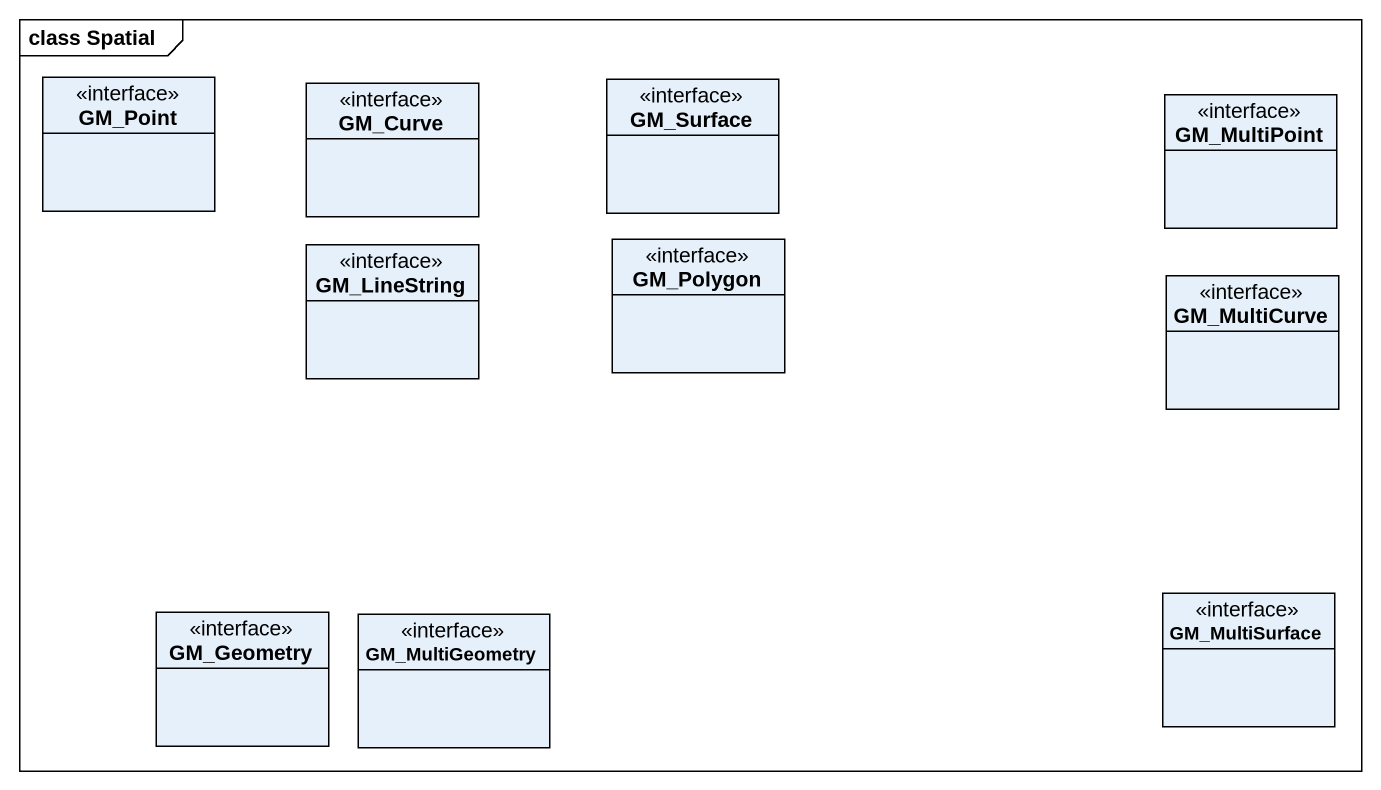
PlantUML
@startuml
mainframe class Spatial
hide circle
hide empty members
class GM_Point <<interface>>
class GM_Curve <<interface>>
class GM_Surface <<interface>>
class GM_MultiPoint <<interface>>
class GM_LineString <<interface>>
class GM_Polygon <<interface>>
class GM_MultiCurve <<interface>>
class GM_Geometry <<interface>>
class GM_MultiGeometry <<interface>>
class GM_MultiSurface <<interface>>
@enduml
